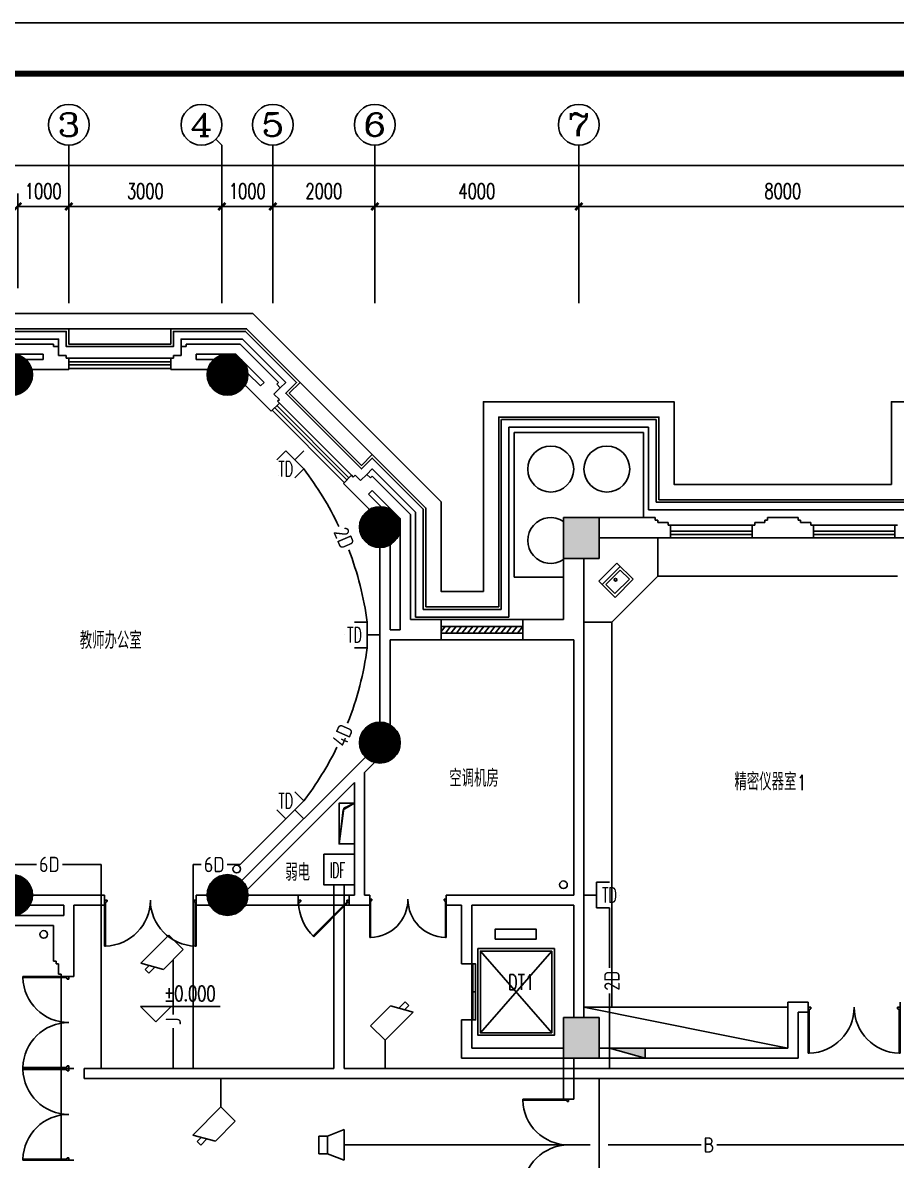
# Model space of a CAD drawing. Extents: x 190999 to 834799, y -200814 to 215286.
# Drawn here: x 328808 to 345937, y 133586 to 155886 of the extents above; entities that cross this region are included whole.
import ezdxf
from ezdxf.enums import TextEntityAlignment as Align

# ---------------------------------------------------------------- set-up
doc = ezdxf.new("R2010")
doc.units = 0
doc.header["$LTSCALE"] = 1000
doc.header["$MEASUREMENT"] = 0
for name, color, linetype in [('00-EQUIP', 3, 'Continuous'), ('00-SIG_TEXT', 7, 'Continuous'), ('00-WIRE-4', 6, 'Continuous'), ('A-墙线', 2, 'Continuous'), ('A-外包装修', 250, 'Continuous'), ('A-外窗', 145, 'Continuous'), ('A-家具', 250, 'Continuous'), ('A-门', 167, 'Continuous'), ('AXIS', 3, 'Continuous'), ('AXIS_TEXT', 7, 'Continuous'), ('COLUMN', 2, 'Continuous'), ('DIM_ELEV', 3, 'Continuous'), ('EQUIP_消火栓', 6, 'Continuous'), ('PUB_HATCH', 250, 'Continuous'), ('PUB_TEXT', 7, 'Continuous'), ('STAIR', 5, 'Continuous'), ('WALL', 4, 'Continuous'), ('WINDOW', 7, 'Continuous'), ('图框', 189, 'Continuous'), ('屋面排水', 7, 'Continuous'), ('房间名称', 7, 'Continuous'), ('桥架', 1, 'Continuous'), ('电井开洞', 6, 'Continuous'), ('雨水管', 3, 'Continuous'), ('雨水管口', 1, 'Continuous')]:
    doc.layers.add(name, color=color, linetype=linetype)
doc.styles.add('-GBCBIGGBENOR', font='GBENOR.shx', dxfattribs={"bigfont": 'GBCBIG.shx'})
doc.styles.add('_COMPLEX', font='COMPLEX.shx', dxfattribs={"width": 0.5})
doc.styles.add('_TCH_AXIS', font='COMPLEX', dxfattribs={"bigfont": 'GBCBIG'})
doc.styles.add('_TCH_DIM', font='SIMPLEX', dxfattribs={"bigfont": 'GBCBIG'})
doc.styles.add('COMPLEX', font='COMPLEX')
doc.styles.add('DIM_FONT', font='SIMPLEX', dxfattribs={"width": 0.7, "bigfont": 'GBCBIG'})
doc.styles.get("Standard").update_dxf_attribs({"font": 'simhei.ttf'})
doc.styles.add('zz-1', font='arial.ttf', dxfattribs={"width": 0.8})
doc.dimstyles.new('DIMN', dxfattribs={"dimtxt": 300, "dimasz": 100, "dimexe": 250, "dimexo": 300, "dimgap": 150, "dimtad": 1, "dimdec": 0, "dimzin": 0, "dimdsep": 46, "dimtxsty": 'DIM_FONT', "dimblk": 'ARCHTICK', "dimcen": 0.09, "dimclrt": 7, "dimazin": 2, "dimtfac": 1, "dimtdec": 0, "dimtix": 1, "dimtmove": 2, "dimatfit": 3, "dimfxl": 0, "dimtolj": 1, "dimtzin": 0, "dimarcsym": 0})

# ---------------------------------------------------------------- blocks, each defined once
blk = doc.blocks.new('TJAD_TK_A0')
at = {"layer": '图框'}
blk.add_line((2162, 399.3), (973, 399.3), dxfattribs=at)
at = {"layer": '图框', "const_width": 1.2}
blk.add_lwpolyline([(2152, -431.7), (2152, 389.3), (998, 389.3), (998, -431.7)], close=True, dxfattribs=at)
blk = doc.blocks.new('m1800')
at = {"layer": 'A-墙线'}
for p, q in [((-900, -100), (-900, 100)), ((900, -100), (900, 100))]:
    blk.add_line(p, q, dxfattribs=at)
at = {"layer": 'A-门'}
for p, q in [((-900, 900), (-900, 0)), ((-900, 900), (-880, 900)), ((-880, 900), (-880, 50)), ((880, 900), (880, 50)), ((900, 900), (880, 900)), ((900, 900), (900, 0)), ((-900, 50), (-870, 50)), ((-900, 0), (-850, 0)), ((-870, 50), (-870, 30)), ((-870, 30), (-850, 30)), ((-850, 30), (-850, 0)), ((850, 30), (850, 0)), ((870, 30), (850, 30)), ((900, 0), (850, 0)), ((870, 50), (870, 30)), ((900, 50), (870, 50))]:
    blk.add_line(p, q, dxfattribs=at)
for centre, start, end in [((-900, 0), 0, 88.7267), ((900, 0), 91.2733, 180)]:
    blk.add_arc(centre, 900, start, end, dxfattribs=at)
blk = doc.blocks.new('bfm01')
at = {"layer": 'A-墙线'}
for p, q in [((-200, 0), (0, 0)), ((-200, -1000), (0, -1000))]:
    blk.add_line(p, q, dxfattribs=at)
at = {"layer": 'A-门'}
for p, q in [((-200, -1000), (-200, 0)), ((-100, 0), (-100, -50)), ((-70, -50), (-100, -50)), ((-50, -30), (-70, -30)), ((-70, -30), (-70, -50)), ((-64, -44), (-50, -30)), ((-64, -44), (603, -711)), ((-50, 0), (-50, -30)), ((-50, -30), (617, -697)), ((0, 0), (0, -1000)), ((-70, -950), (-100, -950)), ((-100, -1000), (-100, -950)), ((-50, -1000), (-100, -1000)), ((-70, -970), (-70, -950)), ((-50, -970), (-70, -970)), ((-50, -1000), (-50, -970))]:
    blk.add_line(p, q, dxfattribs=at)
blk.add_arc((-100, 0), 1000, 272.866, 315.8103, dxfattribs=at)
blk = doc.blocks.new('$TwtSys$00000434')
for p, q in [((-0.5, 0.5), (-0.5, -0.5)), ((-0.5, -0.5), (0.5, 0.5)), ((0.5, 0.5), (-0.5, 0.5)), ((0.5, -0.5), (0.5, 0.5)), ((-0.5, -0.5), (0.5, -0.5))]:
    blk.add_line(p, q)
blk.add_solid([(0.5, -0.5), (0.5, 0.5), (-0.5, -0.5)])
blk = doc.blocks.new('$WINLIB2D$00000039')
at = {"color": 0}
for p, q in [((0.5, 0.5), (-0.5, 0.5)), ((-0.5, 0.167), (0.5, 0.167)), ((-0.384, -0.167), (-0.448, 0.167)), ((-0.316, -0.167), (-0.38, 0.167)), ((-0.248, -0.167), (-0.312, 0.167)), ((-0.18, -0.167), (-0.244, 0.167)), ((-0.112, -0.167), (-0.176, 0.167)), ((-0.044, -0.167), (-0.108, 0.167)), ((0.024, -0.167), (-0.04, 0.167)), ((0.092, -0.167), (0.028, 0.167)), ((0.16, -0.167), (0.096, 0.167)), ((0.228, -0.167), (0.164, 0.167)), ((0.296, -0.167), (0.232, 0.167)), ((0.364, -0.167), (0.3, 0.167)), ((0.432, -0.167), (0.368, 0.167)), ((0.5, -0.167), (0.436, 0.167)), ((-0.452, -0.167), (-0.5, 0.084)), ((-0.5, -0.167), (0.5, -0.167)), ((0.5, -0.5), (-0.5, -0.5))]:
    blk.add_line(p, q, dxfattribs=at)
blk = doc.blocks.new('_ArchTick')
at = {"const_width": 0.5}
blk.add_lwpolyline([(-0.7, -0.7), (0.7, 0.7)], dxfattribs=at)
blk = doc.blocks.new('*D96')
at = {"layer": 'AXIS', "color": 0, "lineweight": -2}
for p, q in [((328711, 150686), (328711, 152536)), ((329712, 150686), (329712, 152536)), ((328711, 152286), (329712, 152286))]:
    blk.add_line(p, q, dxfattribs=at)
at = {"layer": 'Defpoints', "color": 0}
for p in [(329712, 152286), (328711, 150386), (329712, 150386)]:
    blk.add_point(p, dxfattribs=at)
at = {"layer": 'AXIS', "color": 0, "lineweight": -2, "xscale": 100, "yscale": 100, "zscale": 100, "rotation": 180}
blk.add_blockref('_ArchTick', (328711, 152286), dxfattribs=at)
at = {"layer": 'AXIS', "color": 0, "lineweight": -2, "xscale": 100, "yscale": 100, "zscale": 100}
blk.add_blockref('_ArchTick', (329712, 152286), dxfattribs=at)
at = {"layer": 'AXIS', "color": 7, "insert": (329211, 152586), "char_height": 300, "attachment_point": 5, "style": 'DIM_FONT'}
blk.add_mtext('\\A1;1000', dxfattribs=at)
blk = doc.blocks.new('*D97')
at = {"layer": 'AXIS', "color": 0, "lineweight": -2}
for p, q in [((329712, 150686), (329712, 152536)), ((332712, 150686), (332712, 152536)), ((329712, 152286), (332712, 152286))]:
    blk.add_line(p, q, dxfattribs=at)
at = {"layer": 'Defpoints', "color": 0}
for p in [(332712, 152286), (329712, 150386), (332712, 150386)]:
    blk.add_point(p, dxfattribs=at)
at = {"layer": 'AXIS', "color": 0, "lineweight": -2, "xscale": 100, "yscale": 100, "zscale": 100, "rotation": 180}
blk.add_blockref('_ArchTick', (329712, 152286), dxfattribs=at)
at = {"layer": 'AXIS', "color": 0, "lineweight": -2, "xscale": 100, "yscale": 100, "zscale": 100}
blk.add_blockref('_ArchTick', (332712, 152286), dxfattribs=at)
at = {"layer": 'AXIS', "color": 7, "insert": (331212, 152586), "char_height": 300, "attachment_point": 5, "style": 'DIM_FONT'}
blk.add_mtext('\\A1;3000', dxfattribs=at)
blk = doc.blocks.new('*D98')
at = {"layer": 'AXIS', "color": 0, "lineweight": -2}
for p, q in [((332712, 150686), (332712, 152536)), ((333712, 150686), (333712, 152536)), ((332712, 152286), (332612, 152286)), ((332712, 152286), (333712, 152286)), ((333712, 152286), (333812, 152286))]:
    blk.add_line(p, q, dxfattribs=at)
at = {"layer": 'Defpoints', "color": 0}
for p in [(333712, 152286), (332712, 150386), (333712, 150386)]:
    blk.add_point(p, dxfattribs=at)
at = {"layer": 'AXIS', "color": 0, "lineweight": -2, "xscale": 100, "yscale": 100, "zscale": 100}
blk.add_blockref('_ArchTick', (332712, 152286), dxfattribs=at)
at = {"layer": 'AXIS', "color": 0, "lineweight": -2, "xscale": 100, "yscale": 100, "zscale": 100, "rotation": 180}
blk.add_blockref('_ArchTick', (333712, 152286), dxfattribs=at)
at = {"layer": 'AXIS', "color": 7, "insert": (333212, 152586), "char_height": 300, "attachment_point": 5, "style": 'DIM_FONT'}
blk.add_mtext('\\A1;1000', dxfattribs=at)
blk = doc.blocks.new('*D99')
at = {"layer": 'AXIS', "color": 0, "lineweight": -2}
for p, q in [((333712, 150686), (333712, 152536)), ((335712, 150686), (335712, 152536)), ((333712, 152286), (335712, 152286))]:
    blk.add_line(p, q, dxfattribs=at)
at = {"layer": 'Defpoints', "color": 0}
for p in [(335712, 152286), (333712, 150386), (335712, 150386)]:
    blk.add_point(p, dxfattribs=at)
at = {"layer": 'AXIS', "color": 0, "lineweight": -2, "xscale": 100, "yscale": 100, "zscale": 100, "rotation": 180}
blk.add_blockref('_ArchTick', (333712, 152286), dxfattribs=at)
at = {"layer": 'AXIS', "color": 0, "lineweight": -2, "xscale": 100, "yscale": 100, "zscale": 100}
blk.add_blockref('_ArchTick', (335712, 152286), dxfattribs=at)
at = {"layer": 'AXIS', "color": 7, "insert": (334712, 152586), "char_height": 300, "attachment_point": 5, "style": 'DIM_FONT'}
blk.add_mtext('\\A1;2000', dxfattribs=at)
blk = doc.blocks.new('*D100')
at = {"layer": 'AXIS', "color": 0, "lineweight": -2}
for p, q in [((335712, 150686), (335712, 152536)), ((339712, 150686), (339712, 152536)), ((335712, 152286), (339712, 152286))]:
    blk.add_line(p, q, dxfattribs=at)
at = {"layer": 'Defpoints', "color": 0}
for p in [(339712, 152286), (335712, 150386), (339712, 150386)]:
    blk.add_point(p, dxfattribs=at)
at = {"layer": 'AXIS', "color": 0, "lineweight": -2, "xscale": 100, "yscale": 100, "zscale": 100, "rotation": 180}
blk.add_blockref('_ArchTick', (335712, 152286), dxfattribs=at)
at = {"layer": 'AXIS', "color": 0, "lineweight": -2, "xscale": 100, "yscale": 100, "zscale": 100}
blk.add_blockref('_ArchTick', (339712, 152286), dxfattribs=at)
at = {"layer": 'AXIS', "color": 7, "insert": (337712, 152586), "char_height": 300, "attachment_point": 5, "style": 'DIM_FONT'}
blk.add_mtext('\\A1;4000', dxfattribs=at)
blk = doc.blocks.new('*D101')
at = {"layer": 'AXIS', "color": 0, "lineweight": -2}
for p, q in [((339712, 150686), (339712, 152536)), ((347712, 150686), (347712, 152536)), ((339712, 152286), (347712, 152286))]:
    blk.add_line(p, q, dxfattribs=at)
at = {"layer": 'Defpoints', "color": 0}
for p in [(347712, 152286), (339712, 150386), (347712, 150386)]:
    blk.add_point(p, dxfattribs=at)
at = {"layer": 'AXIS', "color": 0, "lineweight": -2, "xscale": 100, "yscale": 100, "zscale": 100, "rotation": 180}
blk.add_blockref('_ArchTick', (339712, 152286), dxfattribs=at)
at = {"layer": 'AXIS', "color": 0, "lineweight": -2, "xscale": 100, "yscale": 100, "zscale": 100}
blk.add_blockref('_ArchTick', (347712, 152286), dxfattribs=at)
at = {"layer": 'AXIS', "color": 7, "insert": (343712, 152586), "char_height": 300, "attachment_point": 5, "style": 'DIM_FONT'}
blk.add_mtext('\\A1;8000', dxfattribs=at)
blk = doc.blocks.new('*D110')
at = {"layer": 'AXIS', "color": 0, "lineweight": -2}
for p, q in [((325012, 150686), (325012, 153336)), ((402262, 150686), (402262, 153336)), ((325012, 153086), (402262, 153086))]:
    blk.add_line(p, q, dxfattribs=at)
at = {"layer": 'Defpoints', "color": 0}
for p in [(402262, 153086), (325012, 150386), (402262, 150386)]:
    blk.add_point(p, dxfattribs=at)
at = {"layer": 'AXIS', "color": 0, "lineweight": -2, "xscale": 100, "yscale": 100, "zscale": 100, "rotation": 180}
blk.add_blockref('_ArchTick', (325012, 153086), dxfattribs=at)
at = {"layer": 'AXIS', "color": 0, "lineweight": -2, "xscale": 100, "yscale": 100, "zscale": 100}
blk.add_blockref('_ArchTick', (402262, 153086), dxfattribs=at)
at = {"layer": 'AXIS', "color": 7, "insert": (363637, 153386), "char_height": 300, "attachment_point": 5, "style": 'DIM_FONT'}
blk.add_mtext('\\A1;77250', dxfattribs=at)
blk = doc.blocks.new('_AXISO')
blk.add_circle((0, 0), 0.5)
at = {"layer": 'AXIS_TEXT', "style": 'COMPLEX', "width": 1.041667}
blk.add_attdef('A', text='', height=0.56, dxfattribs=at).set_placement((-0.25, -0.28), (0.25, -0.28), align=Align.FIT)
blk = doc.blocks.new('_YZH')
blk.add_circle((0, 0), 0.5)
at = {"layer": 'PUB_HATCH', "const_width": 0.5}
blk.add_lwpolyline([(-0.25, 0, 1), (0.25, 0, 1)], format="xyb", close=True, dxfattribs=at)
blk = doc.blocks.new('$plan$00001609')
at = {"linetype": 'Continuous'}
for p, q in [((0, -251), (0, 251)), ((0, 251), (450, 251)), ((93, -251), (93, 251)), ((450, 251), (450, -251)), ((146, -199), (146, 199)), ((146, 199), (397, 199)), ((397, 199), (397, -199)), ((146, -199), (397, -199)), ((0, -251), (450, -251))]:
    blk.add_line(p, q, dxfattribs=at)
blk.add_line((238, 2), (238, 0))
blk.add_arc((212, 0), 26, 4.716, 0, dxfattribs=at)
at = {"style": 'zz-1'}
for tag in ['YSIZE', 'XSIZE']:
    blk.add_attdef(tag, (0, 0), '', height=0.5, dxfattribs=at)
blk = doc.blocks.new('_LINKPT1')
at = {"color": 0}
blk.add_line((0, 0), (0, 0), dxfattribs=at)
blk = doc.blocks.new('IO37IMB6')
for p, q in [((-0.5, 0.499), (-0.5, 0.999)), ((0.5, 0.999), (0.5, 0.499)), ((0.5, 0.499), (-0.5, 0.499)), ((0, 0.5), (0, 0))]:
    blk.add_line(p, q)
at = {"xscale": 0.002, "yscale": 0.002, "zscale": 0.002}
for p in [(0, 1.384), (-0.5, 0.499), (0.5, 0.499), (0, 0)]:
    blk.add_blockref('_LINKPT1', p, dxfattribs=at)
at = {"style": '_COMPLEX', "width": 0.6, "flags": 8}
blk.add_attdef('$TEXT$', text='', height=0.6, dxfattribs=at).set_placement((0, 1), align=Align.MIDDLE_CENTER)
at = {"flags": 9}
blk.add_attdef('A', (0, 0), '', height=0.00002, dxfattribs=at)
blk = doc.blocks.new('_I71UQN')
for p, q in [((-0.837, 0.1), (-0.609, 0.1)), ((-0.837, -0.1), (-0.837, 0.1)), ((-0.78, 0.4), (-0.323, -0.4)), ((0.78, 0.4), (-0.78, 0.4)), ((0.78, 0.4), (0.78, -0.4)), ((-0.837, -0.1), (-0.494, -0.1)), ((0.78, -0.4), (-0.323, -0.4))]:
    blk.add_line(p, q)
at = {"xscale": 0.002, "yscale": 0.002, "zscale": 0.002}
for p in [(0, 0.4), (0.78, 0), (0, -0.4)]:
    blk.add_blockref('_LINKPT1', p, dxfattribs=at)
at = {"flags": 9}
blk.add_attdef('A', (0, 0), '', height=0.00002, dxfattribs=at)
blk = doc.blocks.new('OS28WV87')
for p, q in [((0.35, 0.35), (1, 0.6)), ((1, 0.6), (1, -0.6)), ((0, 0.35), (0, -0.35)), ((0, 0.35), (0.35, 0.35)), ((0.35, 0.35), (0.35, -0.35)), ((0.35, -0.35), (0, -0.35)), ((1, -0.6), (0.35, -0.35))]:
    blk.add_line(p, q)
at = {"xscale": 0.002, "yscale": 0.002, "zscale": 0.002}
for p in [(0, 0), (0.175, 0.35), (1, 0), (0.175, -0.35)]:
    blk.add_blockref('_LINKPT1', p, dxfattribs=at)
at = {"flags": 9}
blk.add_attdef('A', (0, 0), '', height=0.00002, dxfattribs=at)
blk = doc.blocks.new('A$C6FA94C0C')
at = {"layer": '00-EQUIP', "color": 1}
for p, q in [((80, 672), (0, 0)), ((300, 800), (80, 672))]:
    blk.add_line(p, q, dxfattribs=at)
blk.add_lwpolyline([(0, 0), (300, 0), (300, 800), (0, 800)], close=True, dxfattribs=at)

msp = doc.modelspace()

# ---------------------------------------------------------------- hatches: boundary and pattern name
at = {"layer": 'PUB_HATCH'}
for points in [[(340111.6, 145386.5), (340111.6, 146186.5), (339411.6, 146186.5), (339411.6, 145386.5)], [(340111.6, 135586.5), (340111.6, 136386.5), (339411.6, 136386.5), (339411.6, 135586.5)]]:
    msp.add_hatch(color=256, dxfattribs=at).paths.add_polyline_path(points)

# ---------------------------------------------------------------- linework, layer by layer
at = {"layer": '00-EQUIP'}
msp.add_lwpolyline([(334711.6, 139586.4), (335311.6, 139586.4), (335311.6, 138986.4), (334711.6, 138986.4)], close=True, dxfattribs=at)
at = {"layer": '00-WIRE-4'}
for p, q in [((333070.9, 139383.8), (333964.7, 140277.5)), ((328349.5, 139386.5), (329076.1, 139386.5)), ((329585.3, 139386.5), (330347.2, 139386.5)), ((330347.2, 135386.5), (330347.2, 139386.5)), ((332147.2, 135386.5), (332147.2, 139383.8)), ((332309.6, 139383.8), (332147.2, 139383.8)), ((333070.9, 139383.8), (332818.8, 139383.8)), ((340311.1, 138536.5), (340311.1, 137357.4)), ((331761.1, 137523.5), (331761.1, 136443.2)), ((340311.1, 136856.8), (340311.1, 135386.5)), ((331761.1, 136177.8), (331761.1, 135386.5)), ((335912.1, 135940.4), (335912.1, 135386.5)), ((332692.6, 134632.5), (332692.6, 135186.5)), ((340111.1, 130732.1), (340111.1, 135186.5)), ((339936.1, 133886.5), (335111.6, 133886.5)), ((342111.6, 133886.5), (340286.1, 133886.5)), ((348261.6, 133886.5), (342416.6, 133886.5))]:
    msp.add_line(p, q, dxfattribs=at)
for centre, start, end in [((329283.2, 143292.6), 25.43336, 37.38081), ((329283.2, 143292.6), 7.64205, 20.90923), ((329283.2, 144477.9), 338.50735, 352.35795), ((329283.2, 144477.9), 322.61919, 333.81483)]:
    msp.add_arc(centre, 6336.4, start, end, dxfattribs=at)
at = {"layer": 'A-墙线'}
for p, q in [((328350.8, 149586.5), (329411.8, 149586.5)), ((329411.8, 149586.5), (329411.8, 149536.5)), ((329411.8, 149536.5), (329511.8, 149536.5)), ((329511.8, 149536.5), (329511.8, 149361.5)), ((332011.8, 149536.5), (331911.8, 149536.5)), ((331911.8, 149536.5), (331911.8, 149361.5)), ((333072.9, 149586.5), (332011.8, 149586.5)), ((332011.8, 149586.5), (332011.8, 149536.5)), ((333072.9, 149586.5), (333823.1, 148836.2)), ((328433.7, 149386.5), (329211.8, 149386.5)), ((328863.9, 149286.5), (329211.8, 149286.5)), ((329211.8, 149386.5), (329211.8, 149286.5)), ((329511.8, 149361.5), (329661.8, 149361.5)), ((329661.8, 149361.5), (329661.8, 149311.5)), ((329661.8, 149311.5), (329711.8, 149311.5)), ((329711.8, 149311.5), (329711.8, 149086.5)), ((331761.8, 149311.5), (331711.8, 149311.5)), ((331711.8, 149311.5), (331711.8, 149086.5)), ((331911.8, 149361.5), (331761.8, 149361.5)), ((331761.8, 149361.5), (331761.8, 149311.5)), ((332990, 149386.5), (332211.8, 149386.5)), ((332211.8, 149386.5), (332211.8, 149286.5)), ((332559.8, 149286.5), (332211.8, 149286.5)), ((332990, 149386.5), (333540.3, 148836.2)), ((328986.7, 149086.5), (329711.8, 149086.5)), ((332437, 149086.5), (331711.8, 149086.5)), ((333223.6, 149011.5), (333469.6, 148765.5)), ((333168.9, 148783.3), (333681.7, 148270.5)), ((333540.3, 148836.2), (333469.6, 148765.5)), ((333823.1, 148836.2), (333787.8, 148800.9)), ((333787.8, 148800.9), (333858.5, 148730.2)), ((333858.5, 148730.2), (333734.7, 148606.4)), ((333734.7, 148606.4), (333840.8, 148500.4)), ((333840.8, 148429.6), (333681.7, 148270.5)), ((333840.8, 148500.4), (333805.4, 148465)), ((333805.4, 148465), (333840.8, 148429.6)), ((335255, 147015.4), (335095.9, 146856.3)), ((335290.4, 146980.1), (335255, 147015.4)), ((335325.7, 147015.4), (335290.4, 146980.1)), ((335431.8, 146909.4), (335325.7, 147015.4)), ((335555.5, 147033.1), (335431.8, 146909.4)), ((335626.2, 146962.4), (335555.5, 147033.1)), ((335661.6, 146997.8), (335626.2, 146962.4)), ((336411.8, 146247.5), (335661.6, 146997.8)), ((335608.7, 146343.5), (335095.9, 146856.3)), ((335661.6, 146714.9), (335590.9, 146644.2)), ((335836.9, 146398.2), (335590.9, 146644.2)), ((336211.8, 146164.7), (335661.6, 146714.9)), ((336211.8, 146164.7), (336211.8, 143986.5)), ((336411.8, 146247.5), (336411.8, 144186.5)), ((340111.6, 146186.5), (341211.6, 146186.5)), ((341211.6, 146186.5), (341211.6, 146136.5)), ((341211.6, 146136.5), (341261.6, 146136.5)), ((341261.6, 146136.5), (341261.6, 146086.5)), ((341261.6, 146086.5), (341461.6, 146086.5)), ((341461.6, 146086.5), (341461.6, 146036.5)), ((343161.6, 146086.5), (343161.6, 146036.5)), ((343361.6, 146086.5), (343161.6, 146086.5)), ((343361.6, 146136.5), (343361.6, 146086.5)), ((343411.6, 146136.5), (343361.6, 146136.5)), ((343411.6, 146186.5), (344011.6, 146186.5)), ((343411.6, 146186.5), (343411.6, 146136.5)), ((344011.6, 146186.5), (344011.6, 146136.5)), ((344011.6, 146136.5), (344061.6, 146136.5)), ((344061.6, 146136.5), (344061.6, 146086.5)), ((344061.6, 146086.5), (344261.6, 146086.5)), ((344261.6, 146086.5), (344261.6, 146036.5)), ((341461.6, 146036.5), (341511.6, 146036.5)), ((341511.6, 146036.5), (341511.6, 145786.5)), ((343161.6, 146036.5), (343111.6, 146036.5)), ((343111.6, 146036.5), (343111.6, 145786.5)), ((344261.6, 146036.5), (344311.6, 146036.5)), ((344311.6, 146036.5), (344311.6, 145786.5)), ((345961.6, 146036.5), (345911.6, 146036.5)), ((345911.6, 146036.5), (345911.6, 145786.5)), ((336011.8, 145652.6), (336011.8, 143986.5)), ((340111.6, 145786.5), (341511.6, 145786.5)), ((343111.6, 145786.5), (344311.6, 145786.5)), ((345911.6, 145786.5), (347361.6, 145786.5)), ((335811.8, 145599), (335811.8, 142174)), ((339411.6, 144186.5), (339411.6, 145386.5)), ((339811.6, 136386.5), (339811.6, 145386.5)), ((336011.8, 143986.5), (336211.8, 143986.5)), ((336011.8, 143786.5), (336011.8, 142120.4)), ((339611.6, 138786.5), (339611.6, 143786.5)), ((333107, 139069.4), (335529.4, 141491.7)), ((335511.6, 141191.2), (335711.6, 141391.2)), ((335511.6, 141191.2), (335511.6, 138786.5)), ((333210.6, 138890.1), (335311.6, 140991.2)), ((335311.6, 140991.2), (335311.6, 138786.5)), ((330411.2, 138786.5), (328999.1, 138786.5)), ((330411.2, 138786.5), (330411.2, 138586.5)), ((332211.2, 138786.5), (332424.2, 138786.5)), ((332211.2, 138786.5), (332211.2, 138586.5)), ((333224.2, 138786.5), (334211.6, 138786.5)), ((334211.6, 138786.5), (334211.6, 138586.5)), ((335211.6, 138786.5), (335311.6, 138786.5)), ((335211.6, 138786.5), (335211.6, 138586.5)), ((335511.6, 138786.5), (335611.6, 138786.5)), ((335611.6, 138786.5), (335611.6, 138586.5)), ((337111.6, 138786.5), (339611.6, 138786.5)), ((337111.6, 138786.5), (337111.6, 138586.5)), ((329611.6, 138586.5), (328945.8, 138586.5)), ((329611.6, 138586.5), (329611.6, 138386.5)), ((329811.6, 138586.5), (329811.6, 137186.5)), ((329811.6, 138586.5), (330411.2, 138586.5)), ((332211.2, 138586.5), (332477.8, 138586.5)), ((333170.6, 138586.5), (334211.6, 138586.5)), ((335211.6, 138586.5), (335611.6, 138586.5)), ((337111.6, 138586.5), (337411.6, 138586.5)), ((337411.6, 138586.5), (337411.6, 137436.5)), ((337611.6, 138586.5), (339611.6, 138586.5)), ((337611.6, 138586.5), (337611.6, 137436.5)), ((339611.6, 136386.5), (339611.6, 138586.5)), ((328433.7, 138386.5), (329611.6, 138386.5)), ((328350.8, 138186.5), (329411.6, 138186.5)), ((329411.6, 138186.5), (329411.6, 137486.5)), ((329411.6, 137486.5), (329461.6, 137486.5)), ((329461.6, 137486.5), (329461.6, 137436.5)), ((329461.6, 137436.5), (329511.6, 137436.5)), ((329511.6, 137436.5), (329511.6, 137236.5)), ((337611.6, 137436.5), (337411.6, 137436.5)), ((329511.6, 137236.5), (329561.6, 137236.5)), ((329561.6, 137236.5), (329561.6, 137186.5)), ((329561.6, 137186.5), (329811.6, 137186.5)), ((344211.6, 136686.5), (343811.6, 136686.5)), ((343811.6, 136686.5), (343811.6, 135786.5)), ((344211.6, 136486.5), (344011.6, 136486.5)), ((344011.6, 136486.5), (344011.6, 135586.5)), ((337611.6, 136336.5), (337411.6, 136336.5)), ((337411.6, 136336.5), (337411.6, 135586.5)), ((337611.6, 136336.5), (337611.6, 135786.5)), ((337411.6, 135586.5), (339411.6, 135586.5)), ((337611.6, 135786.5), (339411.6, 135786.5)), ((339411.6, 135586.5), (339411.6, 134786.3)), ((339611.6, 135586.5), (339611.6, 134786.3)), ((340111.6, 135786.5), (343811.6, 135786.5)), ((340111.6, 135586.5), (344011.6, 135586.5))]:
    msp.add_line(p, q, dxfattribs=at)
at = {"layer": 'A-外包装修'}
for p, q in [((338141.6, 144436.5), (338141.6, 148156.5)), ((341280.2, 148156.5), (338143, 148156.5)), ((338191.6, 148106.5), (338191.6, 144386.5)), ((341230.2, 148106.5), (338193, 148106.5)), ((341231.6, 148106.5), (341231.6, 146486.5)), ((341281.6, 146536.5), (341281.6, 148156.5)), ((338341.6, 147956.5), (338341.6, 144236.5)), ((341080.2, 147956.5), (338343, 147956.5)), ((338441.6, 147856.5), (338441.6, 145016.5)), ((340980.2, 147856.5), (338443, 147856.5)), ((340981.6, 147856.5), (340981.6, 146186.5)), ((341081.6, 147956.5), (341081.6, 146336.5)), ((341281.6, 146536.5), (346141.6, 146536.5)), ((341081.6, 146336.5), (346341.6, 146336.5)), ((341231.6, 146486.5), (346191.6, 146486.5)), ((338441.6, 145016.5), (339411.6, 145016.5)), ((336662.8, 144386.5), (338191.6, 144386.5)), ((336712.8, 144436.5), (338141.6, 144436.5)), ((336512.8, 144236.5), (338341.6, 144236.5))]:
    msp.add_line(p, q, dxfattribs=at)
for points in [[(325111.6, 141001.4), (324711.8, 141401.2), (324711.8, 142886.5), (325011.8, 142886.5), (325011.8, 144886.5), (324711.8, 144886.5), (324711.8, 146371.8), (325762.1, 147422), (325974.2, 147209.9), (327388.4, 148624.1), (327176.3, 148836.2), (328226.6, 149886.5), (329711.8, 149886.5), (329711.8, 149586.5), (331711.8, 149586.5), (331711.8, 149886.5), (333197.1, 149886.5), (334247.4, 148836.2), (334035.2, 148624.1), (335449.5, 147209.9), (335661.6, 147422), (336711.8, 146371.8), (336711.8, 144436.5)], [(325111.6, 141072.1), (324761.8, 141421.9), (324761.8, 142836.5), (325061.8, 142836.5), (325061.8, 144936.5), (324761.8, 144936.5), (324761.8, 146351.1), (325762.1, 147351.3), (325974.2, 147139.2), (327459.2, 148624.1), (327247, 148836.2), (328247.3, 149836.5), (329661.8, 149836.5), (329661.8, 149536.5), (331761.8, 149536.5), (331761.8, 149836.5), (333176.4, 149836.5), (334176.7, 148836.2), (333964.5, 148624.1), (335449.5, 147139.2), (335661.6, 147351.3), (336661.8, 146351.1), (336661.8, 144386.5)], [(327565.2, 148730.2), (327459.2, 148836.2), (328309.4, 149686.5), (329511.8, 149686.5), (329511.8, 149536.5)], [(333858.5, 148730.2), (333964.5, 148836.2), (333114.3, 149686.5), (331911.8, 149686.5), (331911.8, 149536.5)], [(335555.5, 147033.1), (335661.6, 147139.2), (336511.8, 146288.9), (336511.8, 144236.5)]]:
    msp.add_lwpolyline(points, dxfattribs=at)
for centre in [(339161.6, 147136.5), (340261.6, 147136.5)]:
    msp.add_circle(centre, 450, dxfattribs=at)
msp.add_arc((339161.6, 145736.5), 450, 56.25101, 303.74899, dxfattribs=at)
at = {"layer": 'A-外窗'}
for p, q in [((329711.8, 149311.5), (331711.8, 149311.5)), ((329711.8, 149241.5), (331711.8, 149241.5)), ((329711.8, 149181.5), (331711.8, 149181.5)), ((329711.8, 149111.5), (331711.8, 149111.5)), ((333748.9, 148337.7), (335163.1, 146923.5)), ((333791.3, 148380.1), (335205.5, 146965.9)), ((333840.8, 148429.6), (335255, 147015.4)), ((333699.4, 148288.2), (335113.6, 146874)), ((341511.6, 146036.5), (343111.6, 146036.5)), ((341511.6, 145916.5), (343111.6, 145916.5)), ((341511.6, 145856.5), (343111.6, 145856.5)), ((345911.6, 146036.5), (344311.6, 146036.5)), ((345911.6, 145916.5), (344311.6, 145916.5)), ((345911.6, 145856.5), (344311.6, 145856.5)), ((341511.6, 145786.5), (343111.6, 145786.5)), ((345911.6, 145786.5), (344311.6, 145786.5))]:
    msp.add_line(p, q, dxfattribs=at)
at = {"layer": 'A-家具'}
for p, q in [((341261.6, 145036.5), (341261.6, 145786.5)), ((341261.6, 145036.5), (340361.6, 144136.5)), ((345961.6, 145036.5), (341261.6, 145036.5)), ((340361.6, 144136.5), (339811.6, 144136.5)), ((340361.6, 136586.5), (340361.6, 144136.5)), ((343811.6, 136586.5), (339811.6, 136586.5)), ((343811.6, 135786.5), (339811.6, 136586.5))]:
    msp.add_line(p, q, dxfattribs=at)
at = {"layer": 'A-门'}
for p, q in [((337611.6, 137436.5), (337611.6, 136336.5)), ((329561.6, 133586.5), (329561.6, 137186.5))]:
    msp.add_line(p, q, dxfattribs=at)
for points in [[(337634.1, 136886.5), (337634.1, 137436.5), (337689.3, 137436.5), (337689.3, 136886.5)], [(337634.1, 136886.5), (337634.1, 136336.5), (337689.3, 136336.5), (337689.3, 136886.5)]]:
    msp.add_lwpolyline(points, close=True, dxfattribs=at)
at = {"layer": 'AXIS'}
for p, q in [((329711.6, 150386.5), (329711.6, 153486.5)), ((332594.9, 153603.6), (332712.1, 153486.5)), ((332712.1, 150386.5), (332712.1, 153486.5)), ((333711.6, 150386.5), (333711.6, 153486.5)), ((335711.6, 150386.5), (335711.6, 153486.5)), ((339711.6, 150386.5), (339711.6, 153486.5))]:
    msp.add_line(p, q, dxfattribs=at)
at = {"layer": 'COLUMN'}
for p, q in [((340111.6, 146186.5), (339411.6, 146186.5)), ((339411.6, 146186.5), (339411.6, 145386.5)), ((340111.6, 145386.5), (340111.6, 146186.5)), ((339411.6, 145386.5), (340111.6, 145386.5)), ((340111.6, 136386.5), (339411.6, 136386.5)), ((339411.6, 136386.5), (339411.6, 135586.5)), ((340111.6, 135586.5), (340111.6, 136386.5)), ((339411.6, 135586.5), (340111.6, 135586.5))]:
    msp.add_line(p, q, dxfattribs=at)
at = {"layer": 'DIM_ELEV'}
for p, q in [((331416.3, 136302.3), (331116.3, 136602.3)), ((331116.3, 136602.3), (332681.3, 136602.3)), ((331416.3, 136302.3), (331716.3, 136602.3))]:
    msp.add_line(p, q, dxfattribs=at)
at = {"layer": 'STAIR'}
for p, q in [((339182.7, 137686.5), (337782.7, 136086.5)), ((337782.7, 137686.5), (339182.7, 136086.5))]:
    msp.add_line(p, q, dxfattribs=at)
for points in [[(338069.4, 137921.4), (338878.8, 137921.4), (338878.8, 138114.5), (338069.4, 138114.5)], [(339232.7, 137736.5), (337732.7, 137736.5), (337732.7, 136036.5), (339232.7, 136036.5)], [(339182.7, 137686.5), (337782.7, 137686.5), (337782.7, 136086.5), (339182.7, 136086.5)]]:
    msp.add_lwpolyline(points, close=True, dxfattribs=at)
at = {"layer": 'WALL'}
for p, q in [((336411.8, 144186.5), (337011.6, 144186.5)), ((337011.6, 144186.5), (337011.6, 143786.5)), ((338611.6, 144186.5), (339411.6, 144186.5)), ((338611.6, 144186.5), (338611.6, 143786.5)), ((336011.8, 143786.5), (337011.6, 143786.5)), ((338611.6, 143786.5), (339611.6, 143786.5))]:
    msp.add_line(p, q, dxfattribs=at)
at = {"layer": '屋面排水'}
for points in [[(328102.1, 150186.5), (333321.2, 150186.5), (337012.8, 146494.8), (337012.8, 144736.5), (337841.6, 144736.5), (337841.6, 148456.5), (341581.4, 148456.5), (341581.4, 146836.5), (345841.4, 146836.5), (345841.4, 148456.5), (349581.4, 148456.5), (349581.4, 146836.5), (353842.8, 146836.5), (353841.4, 148456.5), (357581.4, 148456.5), (357581.4, 146836.5), (361841.4, 146836.5), (361841.4, 148456.5), (365581.4, 148456.5)], [(365281.6, 148156.5), (362141.6, 148156.5), (362141.6, 146536.5), (357281.6, 146536.5), (357281.6, 148156.5), (354141.6, 148156.5), (354143, 146536.5), (349281.6, 146536.5), (349281.6, 148156.5), (346141.6, 148156.5), (346141.6, 146536.5), (341281.6, 146536.5), (341281.6, 148156.5), (338141.6, 148156.5), (338141.6, 144436.5), (336712.8, 144436.5), (336712.8, 146370.6), (333196.9, 149886.5), (328226.3, 149886.5)]]:
    msp.add_lwpolyline(points, dxfattribs=at)
at = {"layer": '桥架'}
for p, q in [((334911.6, 138986.5), (334911.6, 135386.5)), ((334911.6, 138986.4), (335111.6, 138986.4)), ((335111.6, 138986.5), (335111.6, 135386.5)), ((330011.6, 135386.5), (334911.6, 135386.5)), ((330011.6, 135186.5), (330011.6, 135386.5)), ((335111.6, 135386.5), (402711.6, 135386.5)), ((330011.6, 135186.5), (402711.6, 135186.5))]:
    msp.add_line(p, q, dxfattribs=at)
at = {"layer": '电井开洞', "color": 4}
msp.add_lwpolyline([(335311.6, 140586.5), (335011.6, 140586.5), (335011.6, 139786.5), (335311.6, 139786.5)], close=True, dxfattribs=at)
at = {"layer": '电井开洞'}
msp.add_lwpolyline([(335311.6, 140586.5), (335106.3, 140487.9), (335011.6, 139786.5)], dxfattribs=at)
at = {"layer": '雨水管'}
for centre in [(333004.6, 139293.5), (339411.6, 138986.5)]:
    msp.add_circle(centre, 75, dxfattribs=at)
at = {"layer": '雨水管口'}
msp.add_circle((329220, 138013.3), 75, dxfattribs=at)

# ---------------------------------------------------------------- block references
at = {"layer": '00-EQUIP'}
ref = msp.add_blockref('IO37IMB6', (334317.9, 147492.7), dxfattribs=dict(at, xscale=-499.9999999999999, yscale=500, zscale=500, rotation=134.9999999999999))
ref.add_attrib('$TEXT$', 'TD', dxfattribs={"layer": '0', "height": 300, "style": '_COMPLEX', "width": 0.6, "flags": 8}).set_placement((333964.3, 147139.2), align=Align.MIDDLE_CENTER)
ref = msp.add_blockref('IO37IMB6', (335812.8, 143885.3), dxfattribs=dict(at, xscale=-500, yscale=500, zscale=500, rotation=90))
ref.add_attrib('$TEXT$', 'TD', dxfattribs={"layer": '0', "height": 300, "style": '_COMPLEX', "width": 0.6, "flags": 8}).set_placement((335312.8, 143885.3), align=Align.MIDDLE_CENTER)
ref = msp.add_blockref('IO37IMB6', (334317.9, 140277.8), dxfattribs=dict(at, xscale=500, yscale=500, zscale=500, rotation=45.00000000000009))
ref.add_attrib('$TEXT$', 'TD', dxfattribs={"layer": '0', "height": 300, "style": '_COMPLEX', "width": 0.6, "flags": 8}).set_placement((333964.3, 140631.4), align=Align.MIDDLE_CENTER)
msp.add_blockref('A$C6FA94C0C', (335011.6, 139786.5), dxfattribs=at)
ref = msp.add_blockref('IO37IMB6', (339811.6, 138786.5), dxfattribs=dict(at, xscale=500, yscale=500, zscale=500, rotation=270))
ref.add_attrib('$TEXT$', 'TD', dxfattribs={"layer": '0', "height": 300, "style": '_COMPLEX', "width": 0.6, "flags": 8}).set_placement((340311.6, 138786.5), align=Align.MIDDLE_CENTER)
at = {"layer": '00-EQUIP', "yscale": 500, "zscale": 500}
for p, xscale, rotation in [((331538.8, 137584.1), 500, 45), ((336046.5, 136357.6), 499.9999999999999, 225.0000000000001), ((332558.2, 134215.3), 500, 45)]:
    msp.add_blockref('_I71UQN', p, dxfattribs=dict(at, xscale=xscale, rotation=rotation))
at = {"layer": '00-EQUIP', "xscale": 500, "yscale": 500, "zscale": 500}
msp.add_blockref('OS28WV87', (334611.6, 133886.5), dxfattribs=at)
at = {"layer": 'A-家具', "yscale": -1, "rotation": 315}
msp.add_blockref('$plan$00001609', (340281.3, 145116.8), dxfattribs=at)
at = {"layer": 'A-门', "xscale": -1}
for p, rotation in [((331311.2, 138686.5), 180), ((329711.6, 134486.5), 90), ((329711.6, 134486.5), 90)]:
    msp.add_blockref('m1800', p, dxfattribs=dict(at, rotation=rotation))
at = {"layer": 'A-门'}
for name, p, rotation in [('bfm01', (335211.6, 138586.5), 270), ('m1800', (329711.6, 136286.5), 90), ('m1800', (329711.6, 136286.5), 90), ('m1800', (345111.6, 136586.5), 180), ('m1800', (339511.6, 133886.3), 90)]:
    msp.add_blockref(name, p, dxfattribs=dict(at, rotation=rotation))
at = {"layer": 'A-门', "xscale": -0.8333333332557231, "yscale": 0.8333333332557231, "zscale": 0.8333333333333334, "rotation": 180}
msp.add_blockref('m1800', (336361.6, 138703.2), dxfattribs=at)
at = {"layer": 'AXIS'}
ref = msp.add_blockref('_AXISO', (329711.6, 153886.5), dxfattribs=dict(at, xscale=800, yscale=800, zscale=800))
ref.add_attrib('A', '3', dxfattribs={"layer": 'AXIS_TEXT', "height": 452.5, "style": '_TCH_AXIS', "width": 1.5}).set_placement((329485.3, 153660.2), (329937.9, 153660.2), align=Align.FIT)
ref = msp.add_blockref('_AXISO', (332312.1, 153886.5), dxfattribs=dict(at, xscale=800, yscale=800, zscale=800))
ref.add_attrib('A', '4', dxfattribs={"layer": 'AXIS_TEXT', "height": 452.5, "style": '_TCH_AXIS', "width": 1.3125}).set_placement((332085.8, 153660.2), (332538.3, 153660.2), align=Align.FIT)
ref = msp.add_blockref('_AXISO', (333711.6, 153886.5), dxfattribs=dict(at, xscale=800, yscale=800, zscale=800))
ref.add_attrib('A', '5', dxfattribs={"layer": 'AXIS_TEXT', "height": 452.5, "style": '_TCH_AXIS', "width": 1.5}).set_placement((333485.3, 153660.2), (333937.9, 153660.2), align=Align.FIT)
ref = msp.add_blockref('_AXISO', (335711.6, 153886.5), dxfattribs=dict(at, xscale=800, yscale=800, zscale=800))
ref.add_attrib('A', '6', dxfattribs={"layer": 'AXIS_TEXT', "height": 452.5, "style": '_TCH_AXIS', "width": 1.5}).set_placement((335485.4, 153660.2), (335937.9, 153660.2), align=Align.FIT)
ref = msp.add_blockref('_AXISO', (339711.6, 153886.5), dxfattribs=dict(at, xscale=800, yscale=800, zscale=800))
ref.add_attrib('A', '7', dxfattribs={"layer": 'AXIS_TEXT', "height": 452.5, "style": '_TCH_AXIS', "width": 1.5}).set_placement((339485.4, 153660.2), (339937.9, 153660.2), align=Align.FIT)
at = {"layer": 'COLUMN', "xscale": 800, "yscale": 800, "zscale": 800}
for p in [(328599.4, 148986.5), (332824.3, 148986.5), (335811.8, 145999), (335811.8, 141774), (328599.4, 138786.5), (332824.3, 138786.5)]:
    msp.add_blockref('_YZH', p, dxfattribs=at)
at = {"layer": 'EQUIP_消火栓', "xscale": -700, "yscale": 200, "zscale": 700, "rotation": 180}
msp.add_blockref('$TwtSys$00000434', (340661.6, 135686.5), dxfattribs=at)
at = {"layer": 'WINDOW', "xscale": 1600, "yscale": -400, "zscale": 1600}
msp.add_blockref('$WINLIB2D$00000039', (337811.6, 143986.5), dxfattribs=at)
at = {"layer": '图框', "xscale": 100, "yscale": 100, "zscale": 100}
msp.add_blockref('TJAD_TK_A0', (212598.6, 115956.8), dxfattribs=at)

# ---------------------------------------------------------------- texts
at = {"layer": '00-EQUIP', "style": '_COMPLEX', "width": 0.5}
msp.add_text('IDF', height=300, dxfattribs=at).set_placement((334827.8, 139124.7))
at = {"layer": '00-SIG_TEXT', "style": '-GBCBIGGBENOR'}
for s, rotation, p in [('2D', 293.1713, (335108.5, 145785.9)), ('4D', 66.16109, (335079, 141917)), ('2D', 90, (340361.6, 137107.1)), ('J', 90, (331761.1, 136310.5))]:
    msp.add_text(s, height=300, rotation=rotation, dxfattribs=at).set_placement(p, align=Align.MIDDLE_CENTER)
for s, p in [('6D', (329330.7, 139386.5)), ('6D', (332564.2, 139383.8)), ('B', (342264.1, 133886.5))]:
    msp.add_text(s, height=300, dxfattribs=at).set_placement(p, align=Align.MIDDLE_CENTER)
at = {"layer": 'PUB_TEXT', "style": '_TCH_DIM', "width": 0.705882}
msp.add_text('%%P0.000', height=297.5, dxfattribs=at).set_placement((331581.3, 136707.1))
at = {"layer": '房间名称', "style": '_TCH_DIM'}
for s, p in [('教师办公室', (329925.7, 143609.8)), ('空调机房', (337171.7, 140908.6)), ('精密仪器室', (342764, 140840.5)), ('弱电', (333955.6, 139064.3))]:
    msp.add_text(s, height=337.59, dxfattribs=at).set_placement(p)
at = {"layer": '房间名称', "style": '_TCH_DIM', "width": 0.705882}
for s, p in [('1', (343992.7, 140840.5)), ('DT1', (338324, 136927.7))]:
    msp.add_text(s, height=297.5, dxfattribs=at).set_placement(p)

# ---------------------------------------------------------------- dimensions: what is measured, and where the dimension line sits
at = {"layer": 'AXIS'}
for p1, p2, distance, picture, middle in [((325011.8, 150386.5), (402261.6, 150386.5), 2700, '*D110', (363636.7, 153386.5)), ((328711.2, 150386.5), (329711.6, 150386.5), 1900, '*D96', (329211.4, 152586.5)), ((329711.6241, 150386.4845), (332712.0708, 150386.4845), 1900, '*D97', (331211.8474, 152586.4845)), ((332712.0708, 150386.4845), (333711.6241, 150386.4845), 1900, '*D98', (333211.8474, 152586.4845)), ((333711.6, 150386.5), (335711.6, 150386.5), 1900, '*D99', (334711.6, 152586.5)), ((335711.6, 150386.5), (339711.6, 150386.5), 1900, '*D100', (337711.6, 152586.5)), ((339711.6, 150386.5), (347711.6, 150386.5), 1900, '*D101', (343711.6, 152586.5))]:
    dim = msp.add_aligned_dim(p1=p1, p2=p2, distance=distance, dimstyle='DIMN', dxfattribs=at)
    dim.commit()
    dim.dimension.update_dxf_attribs({"geometry": picture, "text_midpoint": middle})

doc.saveas('drawing.dxf')
